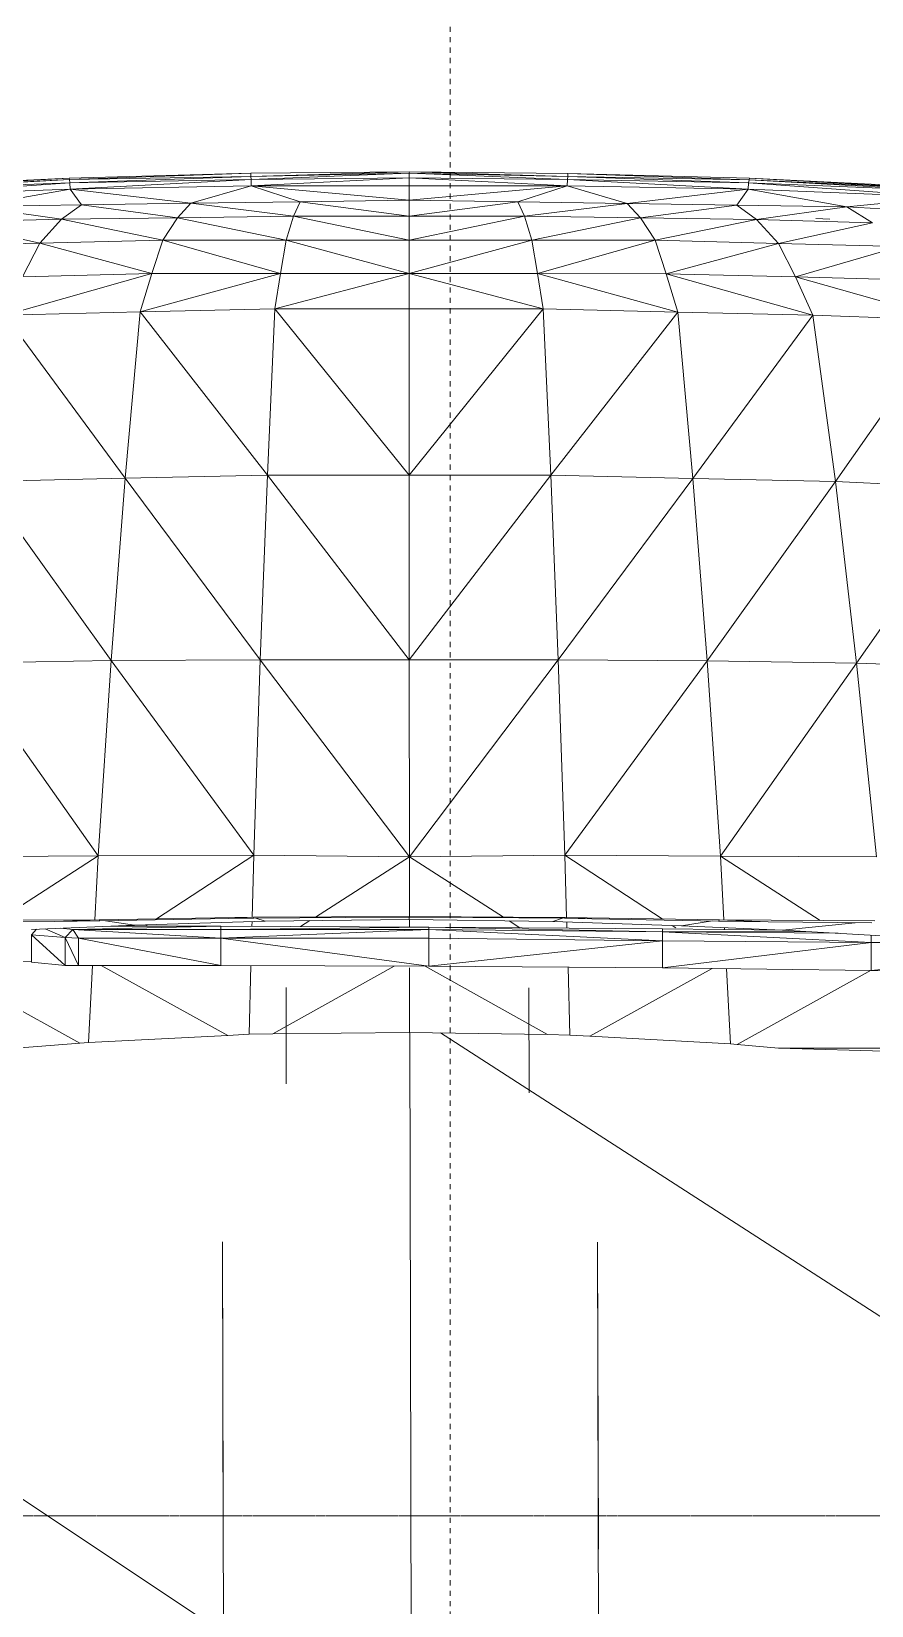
# Model space of a CAD drawing. Header units: inches. Extents: x -4169 to 1533, y -251 to 585.
# Drawn here: x 1368.96 to 1389.12, y -2.15 to 35.59 of the extents above; entities that cross this region are included whole.
import ezdxf

# ---------------------------------------------------------------- set-up
doc = ezdxf.new("R2010")
doc.units = ezdxf.units.IN
doc.header["$MEASUREMENT"] = 0
doc.linetypes.add('Aligning Line 1_8_', pattern=[0.25, 0.125, -0.125])
doc.linetypes.add('Grid Line 1_2_', pattern=[0.875, 0.5, -0.125, 0.125, -0.125])
for name, color, linetype, lineweight in [('0-4', 10, 'Continuous', 5), ('0-6', 7, 'Continuous', 9), ('A-FLOR-LEVL-1', 51, 'Grid Line 1_2_', 9), ('A-GENM', 5, 'Continuous', 9), ('G-ANNO-SYMB', 111, 'Aligning Line 1_8_', 9), ('G-ANNO-SYMB-1', 147, 'Aligning Line 1_8_', 9)]:
    doc.layers.add(name, color=color, linetype=linetype, lineweight=lineweight)

# ---------------------------------------------------------------- blocks, each defined once
blk = doc.blocks.new('CTR - 2nd Phase_rvt-2-BUILDING ELEVATION - SOUTH')
at = {"layer": 'A-FLOR-LEVL-1'}
blk.add_line((9609.49, 0), (12558.481, 0), dxfattribs=at)
blk = doc.blocks.new('Land_Rover_Evoque_-_SUV_Car_Vehicle_Automobile_13067 - Land Rover EVOQUE_dwg-V22-BUILDING ELEVATION - SOUTH')
at = {"layer": 'A-GENM'}
for p, q in [((12423.331, 32.187), (12418.975, 32.072)), ((12423.331, 32.187), (12418.983, 32.036)), ((12423.333, 32.112), (12418.983, 32.036)), ((12423.333, 32.112), (12418.99, 31.962)), ((12427.136, 32.224), (12423.331, 32.187)), ((12423.333, 32.112), (12423.331, 32.187)), ((12427.136, 32.224), (12423.333, 32.112)), ((12427.134, 32.188), (12423.333, 32.112)), ((12423.333, 32.112), (12423.337, 32.038)), ((12427.134, 32.188), (12423.337, 32.038)), ((12427.134, 32.188), (12427.132, 32.075)), ((12427.136, 32.224), (12427.134, 32.188)), ((12430.935, 32.11), (12427.134, 32.188)), ((12427.134, 32.188), (12430.927, 32.036)), ((12430.941, 32.184), (12427.136, 32.224)), ((12430.935, 32.11), (12427.136, 32.224)), ((12430.935, 32.11), (12430.927, 32.036)), ((12430.941, 32.184), (12430.935, 32.11)), ((12435.286, 32.032), (12430.935, 32.11)), ((12430.935, 32.11), (12435.274, 31.958)), ((12435.298, 32.068), (12430.941, 32.184)), ((12430.941, 32.184), (12435.286, 32.032)), ((12418.975, 32.072), (12414.131, 31.842)), ((12418.975, 32.072), (12414.139, 31.806)), ((12418.983, 32.036), (12414.139, 31.806)), ((12418.983, 32.036), (12414.166, 31.77)), ((12414.166, 31.77), (12418.99, 31.962)), ((12414.213, 31.619), (12418.99, 31.962)), ((12414.213, 31.619), (12418.998, 31.81)), ((12416.628, 31.392), (12418.998, 31.81)), ((12418.983, 32.036), (12418.975, 32.072)), ((12418.983, 32.036), (12418.99, 31.962)), ((12423.337, 32.038), (12418.99, 31.962)), ((12418.998, 31.81), (12418.99, 31.962)), ((12418.998, 31.81), (12423.337, 32.038)), ((12418.998, 31.81), (12423.339, 31.887)), ((12418.998, 31.81), (12419.267, 31.43)), ((12418.998, 31.81), (12421.892, 31.468)), ((12421.892, 31.468), (12423.339, 31.887)), ((12427.132, 32.075), (12423.337, 32.038)), ((12423.339, 31.887), (12423.337, 32.038)), ((12423.339, 31.887), (12427.132, 32.075)), ((12423.339, 31.887), (12424.518, 31.505)), ((12423.339, 31.887), (12427.128, 31.543)), ((12423.339, 31.887), (12427.13, 31.886)), ((12427.128, 31.543), (12427.13, 31.886)), ((12427.128, 31.543), (12430.921, 31.885)), ((12427.13, 31.886), (12427.132, 32.075)), ((12427.13, 31.886), (12430.921, 31.885)), ((12430.921, 31.885), (12427.132, 32.075)), ((12430.927, 32.036), (12427.132, 32.075)), ((12430.921, 31.885), (12429.739, 31.504)), ((12430.921, 31.885), (12430.927, 32.036)), ((12430.921, 31.885), (12432.365, 31.465)), ((12430.921, 31.885), (12435.263, 31.806)), ((12435.263, 31.806), (12430.927, 32.036)), ((12430.927, 32.036), (12435.274, 31.958)), ((12432.365, 31.465), (12435.263, 31.806)), ((12435.263, 31.806), (12434.991, 31.425)), ((12435.263, 31.806), (12435.274, 31.958)), ((12435.263, 31.806), (12437.63, 31.386)), ((12435.263, 31.806), (12440.05, 31.612)), ((12435.286, 32.032), (12435.274, 31.958)), ((12440.05, 31.612), (12435.274, 31.958)), ((12435.274, 31.958), (12440.101, 31.764)), ((12435.298, 32.068), (12435.286, 32.032)), ((12435.286, 32.032), (12440.101, 31.764)), ((12435.286, 32.032), (12440.131, 31.799)), ((12435.298, 32.068), (12440.143, 31.835)), ((12435.298, 32.068), (12440.131, 31.799)), ((12416.628, 31.392), (12419.267, 31.43)), ((12416.628, 31.392), (12418.787, 31.086)), ((12419.267, 31.43), (12418.787, 31.086)), ((12419.267, 31.43), (12421.892, 31.468)), ((12421.892, 31.468), (12419.267, 31.43)), ((12419.267, 31.43), (12421.572, 31.123)), ((12421.892, 31.468), (12421.572, 31.123)), ((12421.892, 31.468), (12424.518, 31.505)), ((12424.518, 31.505), (12421.892, 31.468)), ((12421.892, 31.468), (12424.355, 31.162)), ((12424.518, 31.505), (12424.355, 31.162)), ((12424.518, 31.505), (12427.128, 31.543)), ((12427.128, 31.543), (12424.518, 31.505)), ((12424.518, 31.505), (12427.127, 31.161)), ((12427.128, 31.543), (12427.127, 31.161)), ((12429.739, 31.504), (12427.127, 31.161)), ((12427.128, 31.543), (12429.739, 31.504)), ((12429.739, 31.504), (12427.128, 31.543)), ((12429.739, 31.504), (12432.365, 31.465)), ((12429.739, 31.504), (12429.9, 31.16)), ((12432.365, 31.465), (12429.739, 31.504)), ((12432.365, 31.465), (12429.9, 31.16)), ((12432.365, 31.465), (12434.991, 31.425)), ((12432.365, 31.465), (12432.683, 31.121)), ((12434.991, 31.425), (12432.365, 31.465)), ((12434.991, 31.425), (12432.683, 31.121)), ((12434.991, 31.425), (12437.63, 31.386)), ((12434.991, 31.425), (12435.468, 31.081)), ((12437.63, 31.386), (12435.468, 31.081)), ((12437.63, 31.386), (12440.05, 31.612)), ((12437.63, 31.386), (12440.291, 31.231)), ((12437.63, 31.386), (12438.249, 31.003)), ((12416.008, 31.01), (12418.787, 31.086)), ((12416.008, 31.01), (12418.265, 30.512)), ((12418.265, 30.512), (12418.787, 31.086)), ((12418.787, 31.086), (12421.572, 31.123)), ((12418.787, 31.086), (12421.223, 30.588)), ((12421.223, 30.588), (12421.572, 31.123)), ((12421.572, 31.123), (12424.355, 31.162)), ((12421.572, 31.123), (12424.18, 30.588)), ((12424.18, 30.588), (12424.355, 31.162)), ((12427.127, 31.161), (12424.355, 31.162)), ((12427.127, 30.587), (12424.355, 31.162)), ((12429.9, 31.16), (12427.127, 31.161)), ((12427.127, 31.161), (12427.127, 30.587)), ((12429.9, 31.16), (12427.127, 30.587)), ((12432.683, 31.121), (12429.9, 31.16)), ((12429.9, 31.16), (12430.073, 30.586)), ((12432.683, 31.121), (12430.073, 30.586)), ((12435.468, 31.081), (12432.683, 31.121)), ((12432.683, 31.121), (12433.03, 30.585)), ((12435.468, 31.081), (12433.03, 30.585)), ((12438.249, 31.003), (12435.468, 31.081)), ((12435.468, 31.081), (12435.99, 30.507)), ((12438.249, 31.003), (12435.99, 30.507)), ((12437.227, 31.091), (12436.891, 31.107)), ((12418.265, 30.512), (12421.223, 30.588)), ((12421.223, 30.588), (12420.952, 29.784)), ((12421.223, 30.588), (12424.18, 30.588)), ((12421.223, 30.588), (12424.045, 29.783)), ((12424.18, 30.588), (12424.045, 29.783)), ((12427.127, 30.587), (12424.18, 30.588)), ((12427.127, 29.782), (12424.18, 30.588)), ((12430.073, 30.586), (12427.127, 30.587)), ((12427.127, 30.587), (12427.127, 29.782)), ((12430.073, 30.586), (12427.127, 29.782)), ((12433.03, 30.585), (12430.073, 30.586)), ((12430.073, 30.586), (12430.209, 29.781)), ((12433.03, 30.585), (12430.209, 29.781)), ((12435.99, 30.507), (12433.03, 30.585)), ((12433.03, 30.585), (12433.301, 29.78)), ((12415.35, 30.435), (12418.265, 30.512)), ((12418.265, 30.512), (12417.854, 29.707)), ((12418.265, 30.512), (12420.952, 29.784)), ((12435.99, 30.507), (12433.301, 29.78)), ((12438.905, 30.429), (12435.99, 30.507)), ((12435.99, 30.507), (12436.4, 29.702)), ((12438.905, 30.429), (12436.4, 29.702)), ((12420.952, 29.784), (12417.438, 28.787)), ((12417.854, 29.707), (12420.952, 29.784)), ((12420.952, 29.784), (12420.677, 28.863)), ((12424.045, 29.783), (12420.677, 28.863)), ((12420.952, 29.784), (12424.045, 29.783)), ((12424.045, 29.783), (12423.909, 28.94)), ((12427.127, 29.782), (12423.909, 28.94)), ((12427.127, 29.782), (12424.045, 29.783)), ((12430.209, 29.781), (12427.127, 29.782)), ((12430.343, 28.938), (12427.127, 29.782)), ((12427.127, 29.782), (12427.127, 28.939)), ((12433.301, 29.78), (12430.209, 29.781)), ((12433.576, 28.86), (12430.209, 29.781)), ((12430.209, 29.781), (12430.343, 28.938)), ((12436.4, 29.702), (12433.301, 29.78)), ((12436.816, 28.782), (12433.301, 29.78)), ((12433.301, 29.78), (12433.577, 28.86)), ((12439.485, 29.624), (12436.4, 29.702)), ((12440.066, 28.666), (12436.4, 29.702)), ((12436.4, 29.702), (12436.816, 28.782)), ((12420.677, 28.863), (12417.438, 28.787)), ((12420.677, 28.863), (12417.438, 28.787)), ((12417.438, 28.787), (12420.677, 28.863)), ((12420.316, 24.875), (12417.438, 28.787)), ((12420.316, 24.875), (12420.677, 28.863)), ((12423.909, 28.94), (12420.677, 28.863)), ((12423.909, 28.94), (12420.677, 28.863)), ((12420.677, 28.863), (12423.909, 28.94)), ((12423.727, 24.951), (12420.677, 28.863)), ((12423.727, 24.951), (12423.909, 28.94)), ((12427.127, 28.939), (12423.909, 28.94)), ((12427.127, 28.939), (12423.909, 28.94)), ((12427.128, 24.95), (12423.909, 28.94)), ((12423.909, 28.94), (12427.127, 28.939)), ((12430.343, 28.938), (12427.127, 28.939)), ((12430.343, 28.938), (12427.127, 28.939)), ((12427.128, 24.95), (12427.127, 28.939)), ((12427.127, 28.939), (12430.343, 28.938)), ((12427.128, 24.95), (12430.343, 28.938)), ((12433.576, 28.86), (12430.343, 28.938)), ((12433.576, 28.86), (12430.343, 28.938)), ((12430.531, 24.949), (12430.343, 28.938)), ((12430.343, 28.938), (12433.576, 28.86)), ((12430.531, 24.949), (12433.576, 28.86)), ((12433.941, 24.872), (12433.576, 28.86)), ((12436.816, 28.782), (12433.577, 28.86)), ((12436.816, 28.782), (12433.577, 28.86)), ((12433.577, 28.86), (12436.816, 28.782)), ((12433.941, 24.872), (12436.816, 28.782)), ((12440.066, 28.666), (12436.816, 28.782)), ((12440.066, 28.666), (12436.816, 28.782)), ((12437.36, 24.794), (12436.816, 28.782)), ((12436.816, 28.782), (12440.066, 28.666)), ((12437.36, 24.794), (12440.066, 28.666)), ((12423.727, 24.951), (12420.316, 24.875)), ((12423.727, 24.951), (12423.558, 20.521)), ((12427.131, 20.52), (12423.727, 24.951)), ((12427.128, 24.95), (12423.727, 24.951)), ((12430.531, 24.949), (12427.128, 24.95)), ((12427.131, 20.52), (12427.128, 24.95)), ((12430.531, 24.949), (12427.131, 20.52)), ((12433.941, 24.872), (12430.531, 24.949)), ((12430.704, 20.518), (12430.531, 24.949)), ((12420.316, 24.875), (12416.899, 24.799)), ((12419.981, 20.502), (12416.899, 24.799)), ((12419.981, 20.502), (12420.316, 24.875)), ((12423.558, 20.521), (12420.316, 24.875)), ((12433.941, 24.872), (12430.704, 20.518)), ((12437.36, 24.794), (12433.941, 24.872)), ((12434.282, 20.498), (12433.941, 24.872)), ((12437.36, 24.794), (12434.282, 20.498)), ((12440.803, 24.638), (12437.36, 24.794)), ((12437.865, 20.44), (12437.36, 24.794)), ((12440.803, 24.638), (12437.865, 20.44)), ((12416.399, 20.446), (12419.981, 20.502)), ((12419.67, 15.822), (12416.399, 20.446)), ((12419.67, 15.822), (12419.981, 20.502)), ((12419.981, 20.502), (12423.558, 20.521)), ((12423.402, 15.841), (12419.981, 20.502)), ((12423.402, 15.841), (12423.558, 20.521)), ((12427.135, 15.801), (12423.558, 20.521)), ((12427.131, 20.52), (12423.558, 20.521)), ((12430.704, 20.518), (12427.131, 20.52)), ((12427.135, 15.801), (12427.131, 20.52)), ((12430.704, 20.518), (12427.135, 15.801)), ((12434.282, 20.498), (12430.704, 20.518)), ((12430.704, 20.518), (12430.867, 15.839)), ((12434.282, 20.498), (12430.867, 15.839)), ((12437.865, 20.44), (12434.282, 20.498)), ((12434.282, 20.498), (12434.6, 15.818)), ((12437.865, 20.44), (12434.6, 15.818)), ((12441.473, 20.323), (12437.865, 20.44)), ((12437.865, 20.44), (12438.343, 15.798)), ((12419.67, 15.822), (12415.928, 15.803)), ((12419.67, 15.822), (12417.279, 14.279)), ((12419.589, 14.29), (12419.67, 15.822)), ((12423.402, 15.841), (12419.67, 15.822)), ((12423.402, 15.841), (12421.068, 14.312)), ((12423.363, 14.347), (12423.402, 15.841)), ((12427.135, 15.801), (12423.402, 15.841)), ((12427.135, 15.801), (12424.88, 14.355)), ((12430.867, 15.839), (12427.135, 15.801)), ((12427.135, 15.801), (12429.393, 14.353)), ((12427.135, 15.801), (12427.136, 14.366)), ((12434.6, 15.818), (12430.867, 15.839)), ((12430.867, 15.839), (12433.205, 14.309)), ((12430.867, 15.839), (12430.91, 14.344)), ((12438.343, 15.798), (12434.6, 15.818)), ((12434.6, 15.818), (12436.995, 14.274)), ((12434.6, 15.818), (12434.684, 14.286)), ((12423.396, 14.348), (12419.688, 14.291)), ((12419.688, 14.291), (12423.396, 14.348)), ((12423.396, 14.348), (12422.802, 14.32)), ((12427.133, 14.366), (12423.396, 14.348)), ((12423.396, 14.348), (12427.133, 14.366)), ((12423.403, 14.328), (12423.396, 14.348)), ((12426.711, 14.348), (12423.403, 14.328)), ((12427.133, 14.366), (12426.711, 14.348)), ((12426.711, 14.348), (12427.133, 14.349)), ((12427.133, 14.366), (12430.871, 14.346)), ((12427.133, 14.366), (12427.559, 14.348)), ((12427.133, 14.366), (12427.133, 14.349)), ((12427.133, 14.366), (12430.871, 14.346)), ((12427.133, 14.296), (12427.133, 14.366)), ((12427.559, 14.348), (12427.133, 14.349)), ((12430.862, 14.325), (12427.559, 14.348)), ((12430.871, 14.346), (12430.862, 14.325)), ((12430.871, 14.346), (12434.579, 14.287)), ((12430.871, 14.346), (12431.511, 14.315)), ((12430.871, 14.346), (12434.579, 14.287)), ((12415.965, 14.272), (12419.688, 14.291)), ((12419.688, 14.291), (12415.965, 14.272)), ((12418.622, 14.251), (12416.027, 14.223)), ((12420.543, 14.159), (12418.064, 14.059)), ((12418.191, 14.064), (12418.07, 13.925)), ((12418.399, 14.073), (12418.872, 13.868)), ((12419.688, 14.291), (12418.622, 14.251)), ((12418.622, 14.251), (12419.71, 14.263)), ((12418.767, 14.088), (12419.06, 14.06)), ((12418.872, 13.868), (12419.06, 14.06)), ((12419.06, 14.06), (12422.614, 14.135)), ((12419.06, 14.06), (12419.195, 13.849)), ((12419.06, 14.06), (12422.611, 13.848)), ((12419.06, 14.06), (12422.611, 14.059)), ((12419.688, 14.291), (12419.71, 14.263)), ((12422.802, 14.32), (12419.71, 14.263)), ((12419.844, 14.266), (12420.543, 14.159)), ((12419.972, 14.136), (12422.614, 14.135)), ((12420.543, 14.159), (12423.672, 14.258)), ((12420.849, 14.168), (12420.799, 14.136)), ((12422.611, 14.059), (12422.614, 14.135)), ((12422.611, 14.059), (12427.606, 14.115)), ((12427.605, 14.058), (12422.611, 14.059)), ((12422.611, 13.848), (12422.611, 14.059)), ((12427.605, 14.058), (12422.611, 13.848)), ((12427.606, 14.115), (12422.614, 14.135)), ((12423.403, 14.328), (12422.802, 14.32)), ((12423.357, 14.132), (12423.36, 14.248)), ((12423.672, 14.258), (12423.454, 14.329)), ((12423.672, 14.258), (12427.133, 14.296)), ((12424.748, 14.27), (12424.525, 14.127)), ((12427.133, 14.296), (12430.576, 14.251)), ((12427.136, 14.296), (12427.136, 14.117)), ((12427.605, 14.058), (12427.606, 14.115)), ((12433.207, 13.999), (12427.605, 14.058)), ((12433.207, 13.788), (12427.605, 14.058)), ((12427.605, 14.058), (12427.605, 13.847)), ((12433.207, 14.075), (12427.606, 14.115)), ((12433.207, 13.999), (12427.606, 14.115)), ((12429.532, 14.264), (12429.79, 14.099)), ((12430.576, 14.251), (12430.807, 14.325)), ((12430.576, 14.251), (12433.663, 14.146)), ((12430.862, 14.325), (12431.511, 14.315)), ((12430.913, 14.239), (12430.917, 14.091)), ((12434.555, 14.258), (12431.511, 14.315)), ((12436.136, 14.04), (12433.207, 14.075)), ((12433.207, 13.999), (12433.207, 14.075)), ((12433.207, 13.999), (12436.649, 14.01)), ((12438.216, 13.748), (12433.207, 13.999)), ((12437.425, 13.965), (12433.207, 13.999)), ((12433.207, 13.999), (12433.207, 13.788)), ((12433.442, 14.154), (12433.526, 14.099)), ((12433.663, 14.146), (12434.406, 14.26)), ((12433.663, 14.146), (12436.086, 14.043)), ((12434.579, 14.287), (12434.555, 14.258)), ((12434.555, 14.258), (12435.744, 14.243)), ((12434.579, 14.287), (12438.302, 14.266)), ((12434.579, 14.287), (12435.744, 14.243)), ((12434.579, 14.287), (12438.302, 14.266)), ((12434.694, 14.102), (12434.697, 14.057)), ((12438.235, 14.214), (12435.744, 14.243)), ((12436.086, 14.043), (12437.832, 14.219)), ((12436.086, 14.043), (12441.787, 13.711)), ((12418.07, 13.925), (12418.071, 13.272)), ((12418.07, 13.925), (12418.872, 13.868)), ((12418.07, 13.925), (12418.873, 13.196)), ((12418.872, 13.868), (12419.195, 13.849)), ((12418.872, 13.868), (12418.873, 13.196)), ((12418.872, 13.868), (12419.197, 13.196)), ((12419.195, 13.849), (12422.611, 13.848)), ((12419.195, 13.849), (12419.197, 13.196)), ((12419.195, 13.849), (12422.613, 13.195)), ((12427.605, 13.847), (12422.611, 13.848)), ((12422.611, 13.848), (12422.613, 13.195)), ((12422.611, 13.848), (12427.606, 13.175)), ((12433.207, 13.788), (12427.605, 13.847)), ((12427.605, 13.847), (12427.606, 13.175)), ((12433.207, 13.788), (12427.606, 13.175)), ((12438.216, 13.748), (12433.207, 13.788)), ((12433.207, 13.788), (12433.209, 13.135)), ((12438.216, 13.748), (12433.209, 13.135)), ((12438.216, 13.748), (12438.216, 13.919)), ((12440.618, 13.78), (12438.216, 13.748)), ((12443.031, 13.63), (12438.216, 13.748)), ((12438.216, 13.748), (12438.218, 13.075)), ((12443.624, 13.591), (12438.218, 13.075)), ((12418.071, 13.294), (12415.718, 13.271)), ((12415.718, 13.271), (12418.071, 13.294)), ((12415.718, 13.271), (12419.224, 11.333)), ((12418.071, 13.272), (12418.873, 13.196)), ((12418.873, 13.196), (12419.197, 13.196)), ((12419.197, 13.196), (12422.613, 13.195)), ((12419.532, 13.196), (12419.439, 11.349)), ((12419.742, 13.196), (12422.777, 11.517)), ((12422.613, 13.195), (12427.606, 13.175)), ((12423.333, 13.192), (12423.291, 11.545)), ((12426.767, 13.178), (12423.859, 11.557)), ((12427.137, 13.139), (12427.138, 11.589)), ((12427.512, 13.175), (12430.447, 11.54)), ((12427.606, 13.175), (12433.209, 13.135)), ((12430.943, 13.151), (12430.987, 11.526)), ((12434.405, 13.121), (12431.469, 11.497)), ((12433.209, 13.135), (12438.218, 13.075)), ((12434.748, 13.117), (12434.841, 11.311)), ((12438.218, 13.077), (12435, 11.299)), ((12438.218, 13.075), (12443.827, 12.958)), ((12424.175, 12.662), (12424.182, 10.354)), ((12430.004, 12.661), (12430.011, 10.141)), ((12417.807, 11.218), (12419.224, 11.333)), ((12419.224, 11.333), (12419.439, 11.349)), ((12419.439, 11.349), (12422.777, 11.517)), ((12422.777, 11.517), (12423.291, 11.545)), ((12423.291, 11.545), (12423.859, 11.557)), ((12423.859, 11.557), (12427.138, 11.589)), ((12427.138, 11.589), (12430.447, 11.54)), ((12427.18, -5.812), (12427.148, 11.589)), ((12427.879, 11.578), (12444.261, 1.02)), ((12430.447, 11.54), (12430.987, 11.526)), ((12430.987, 11.526), (12431.469, 11.497)), ((12431.469, 11.497), (12434.841, 11.311)), ((12434.841, 11.311), (12435, 11.299)), ((12435.991, 11.213), (12435, 11.299)), ((12438.815, 11.129), (12435.991, 11.213)), ((12435.991, 11.213), (12438.724, 11.212)), ((12402.467, 10.642), (12427.18, -5.812)), ((12422.65, 6.565), (12422.703, -16.564)), ((12422.67, -0.798), (12422.65, 6.565)), ((12431.653, 6.563), (12431.706, -16.567)), ((12431.653, 6.563), (12431.672, -0.8))]:
    blk.add_line(p, q, dxfattribs=at)
blk = doc.blocks.new('Land_Rover_Evoque_-_SUV_Car_Vehicle_Automobile_13067 - Land_Rover_Evoque_-_SUV_Car_Vehicle_Automobile_13067-V23-BUILDING ELEVATION - SOUTH')
blk.add_blockref('Land_Rover_Evoque_-_SUV_Car_Vehicle_Automobile_13067 - Land Rover EVOQUE_dwg-V22-BUILDING ELEVATION - SOUTH', (0, 0))
blk = doc.blocks.new('CTR  - Topography_rvt-2-BUILDING ELEVATION - SOUTH')
at = {"layer": 'A-FLOR-LEVL-1'}
blk.add_line((9609.49, 0), (12558.481, 0), dxfattribs=at)
at = {"layer": 'G-ANNO-SYMB-1'}
blk.add_line((9742.879, 0), (12461.78, 0), dxfattribs=at)
at = {"layer": '0-6'}
blk.add_blockref('Land_Rover_Evoque_-_SUV_Car_Vehicle_Automobile_13067 - Land_Rover_Evoque_-_SUV_Car_Vehicle_Automobile_13067-V23-BUILDING ELEVATION - SOUTH', (0, 0), dxfattribs=at)
blk = doc.blocks.new('CTR - 1st Phase - Common Walls_rvt-2-BUILDING ELEVATION - SOUTH')
at = {"layer": 'A-FLOR-LEVL-1'}
blk.add_line((9609.49, 0), (12558.481, 0), dxfattribs=at)
at = {"layer": 'G-ANNO-SYMB-1'}
for p, q in [((12428.118, 526.953), (12428.118, -145.874)), ((9706.236, 0), (12461.78, 0))]:
    blk.add_line(p, q, dxfattribs=at)

msp = doc.modelspace()

# ---------------------------------------------------------------- linework, layer by layer
at = {"layer": 'G-ANNO-SYMB'}
msp.add_line((-1342.874, 0), (1412.67, 0), dxfattribs=at)

# ---------------------------------------------------------------- block references
at = {"layer": '0-4'}
for name in ['CTR - 2nd Phase_rvt-2-BUILDING ELEVATION - SOUTH', 'CTR - 1st Phase - Common Walls_rvt-2-BUILDING ELEVATION - SOUTH', 'CTR  - Topography_rvt-2-BUILDING ELEVATION - SOUTH']:
    msp.add_blockref(name, (-11049.11, 0), dxfattribs=at)

doc.saveas('drawing.dxf')
